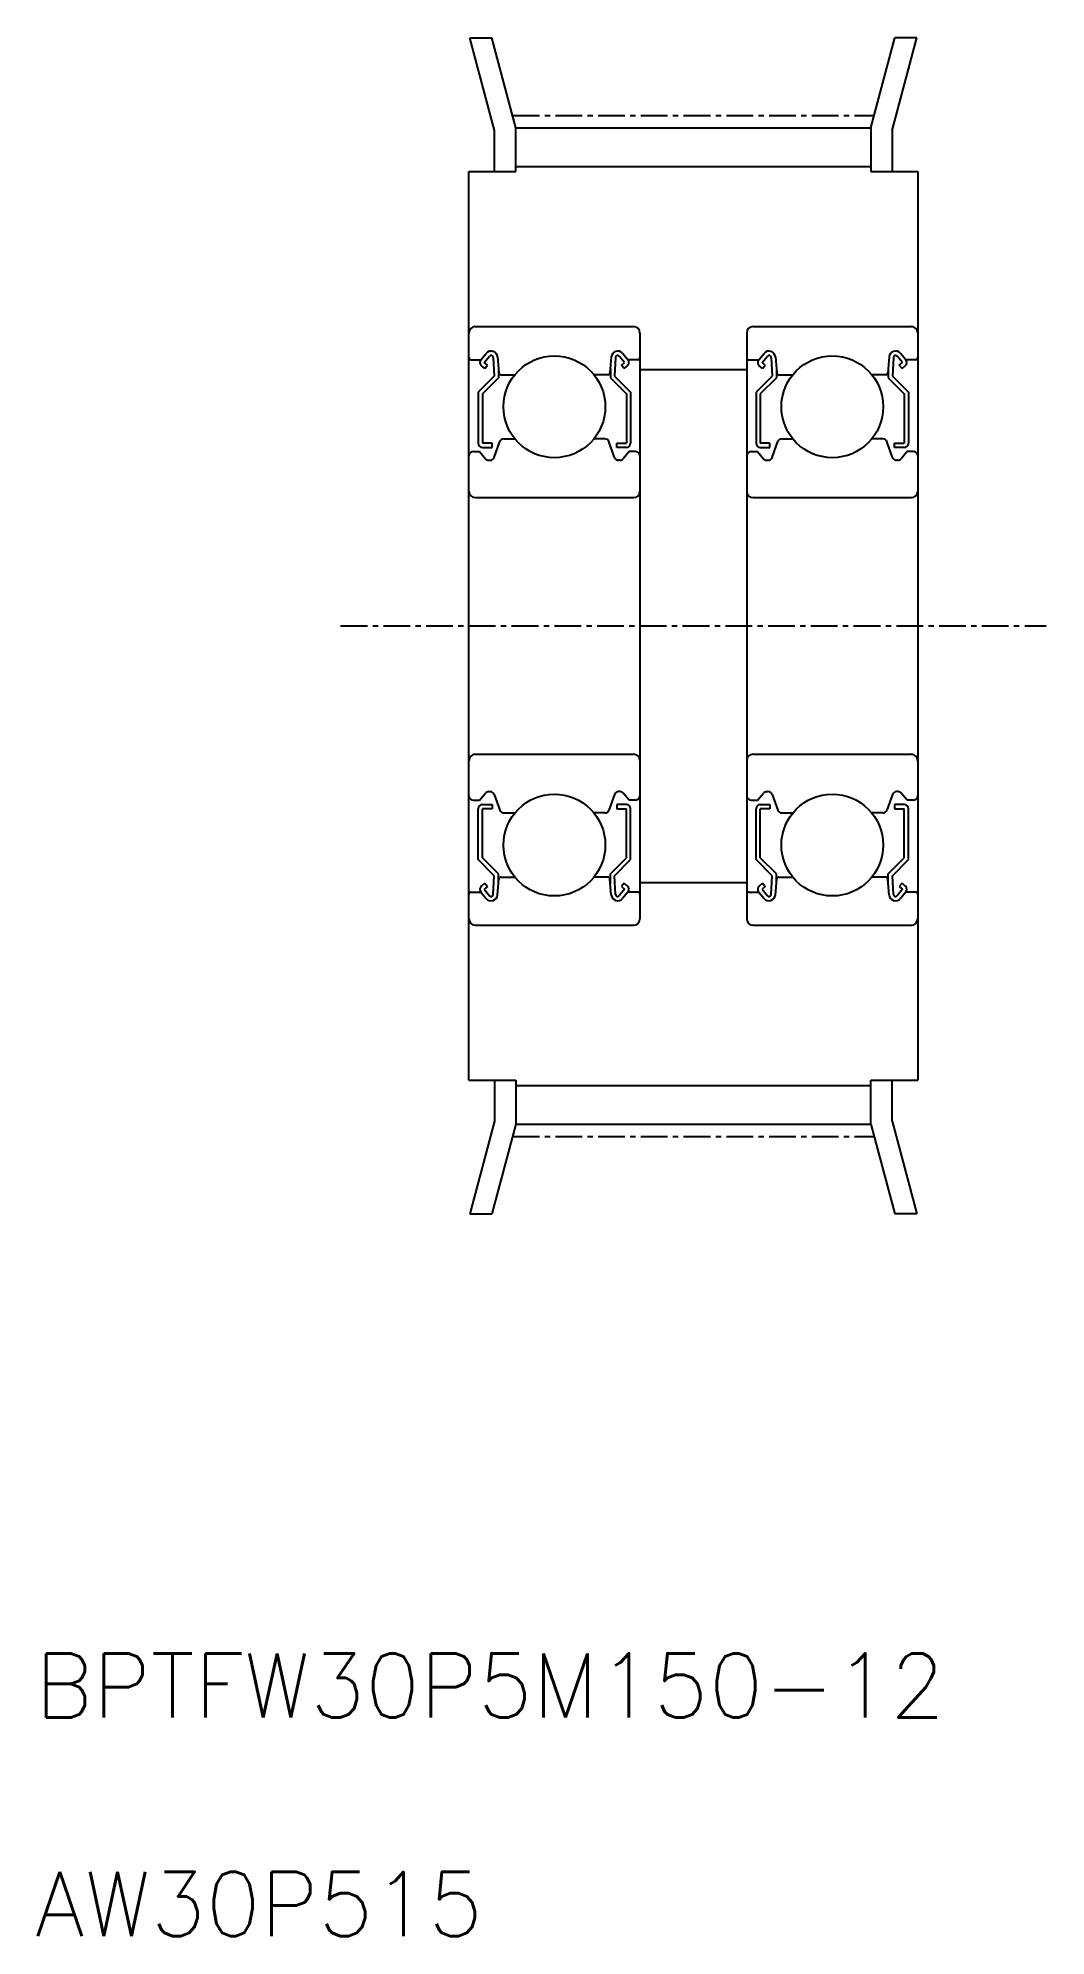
# Model space of a CAD drawing. Extents: x 22 to 69.1, y 0.3 to 89.1.
import ezdxf
from ezdxf.enums import TextEntityAlignment as Align

# ---------------------------------------------------------------- set-up
doc = ezdxf.new("R2010")
doc.units = 0
doc.linetypes.add('CENTER', pattern=[2, 1.25, -0.25, 0.25, -0.25])
doc.layers.get('0').update_dxf_attribs({"linetype": 'CONTINUOUS'})
doc.layers.add('CENTER', color=1, linetype='CONTINUOUS')
doc.styles.get("Standard").update_dxf_attribs({"font": 'txt.shx', "bigfont": 'bigfont.shx'})

msp = doc.modelspace()

# ---------------------------------------------------------------- linework, layer by layer
at = {"color": 7, "linetype": 'CONTINUOUS'}
for p, q in [((42.179, 89.093), (43.214, 89.093)), ((43.34, 84.761), (42.179, 89.093)), ((44.34, 84.893), (43.214, 89.093)), ((60.94, 84.893), (62.065, 89.093)), ((61.94, 84.761), (63.1, 89.093)), ((63.1, 89.093), (62.065, 89.093)), ((43.34, 82.843), (43.34, 84.761)), ((44.34, 84.893), (60.94, 84.893)), ((44.34, 82.843), (44.34, 84.893)), ((60.94, 84.893), (60.94, 82.843)), ((61.94, 84.761), (61.94, 82.843)), ((42.14, 40.343), (42.14, 82.843)), ((42.14, 82.843), (44.34, 82.843)), ((44.34, 83.083), (60.94, 83.083)), ((60.94, 82.843), (63.14, 82.843)), ((63.14, 82.843), (63.14, 40.343)), ((42.44, 75.593), (49.84, 75.593)), ((55.44, 75.593), (62.84, 75.593)), ((50.14, 75.293), (50.14, 47.893)), ((55.14, 75.293), (55.14, 47.893)), ((42.24, 74.043), (42.7, 74.043)), ((42.7, 74.043), (42.949, 74.341)), ((42.878, 73.633), (42.725, 73.761)), ((42.853, 73.914), (43.103, 74.212)), ((43.006, 73.786), (42.853, 73.914)), ((42.878, 73.633), (43.006, 73.786)), ((43.28, 74.153), (43.323, 73.276)), ((43.478, 74.174), (43.543, 73.434)), ((48.801, 74.174), (48.737, 73.434)), ((49, 74.153), (48.957, 73.276)), ((49.427, 73.914), (49.176, 74.212)), ((49.274, 73.786), (49.427, 73.914)), ((49.402, 73.633), (49.274, 73.786)), ((49.58, 74.043), (49.33, 74.341)), ((49.402, 73.633), (49.555, 73.761)), ((50.04, 74.043), (49.58, 74.043)), ((55.24, 74.043), (55.7, 74.043)), ((55.7, 74.043), (55.949, 74.341)), ((55.878, 73.633), (55.725, 73.761)), ((55.853, 73.914), (56.103, 74.212)), ((56.006, 73.786), (55.853, 73.914)), ((55.878, 73.633), (56.006, 73.786)), ((56.28, 74.153), (56.323, 73.276)), ((56.478, 74.174), (56.543, 73.434)), ((61.801, 74.174), (61.737, 73.434)), ((62, 74.153), (61.957, 73.276)), ((62.427, 73.914), (62.176, 74.212)), ((62.274, 73.786), (62.427, 73.914)), ((62.402, 73.633), (62.274, 73.786)), ((62.58, 74.043), (62.33, 74.341)), ((62.402, 73.633), (62.555, 73.761)), ((63.04, 74.043), (62.58, 74.043)), ((43.323, 73.276), (42.573, 72.526)), ((43.523, 73.193), (42.773, 72.443)), ((43.523, 73.663), (43.523, 73.193)), ((43.642, 73.343), (44.29, 73.343)), ((48.637, 73.343), (47.989, 73.343)), ((48.757, 73.663), (48.757, 73.193)), ((48.757, 73.193), (49.507, 72.443)), ((48.957, 73.276), (49.707, 72.526)), ((50.14, 73.593), (55.14, 73.593)), ((56.323, 73.276), (55.573, 72.526)), ((56.523, 73.193), (55.773, 72.443)), ((56.523, 73.663), (56.523, 73.193)), ((56.642, 73.343), (57.29, 73.343)), ((61.637, 73.343), (60.989, 73.343)), ((61.757, 73.663), (61.757, 73.193)), ((61.757, 73.193), (62.507, 72.443)), ((61.957, 73.276), (62.707, 72.526)), ((42.573, 72.526), (42.573, 70.143)), ((42.773, 72.443), (42.773, 70.143)), ((49.507, 72.443), (49.507, 70.143)), ((49.707, 72.526), (49.707, 70.143)), ((55.573, 72.526), (55.573, 70.143)), ((55.773, 72.443), (55.773, 70.143)), ((62.507, 72.443), (62.507, 70.143)), ((62.707, 72.526), (62.707, 70.143)), ((43.223, 70.143), (42.773, 70.143)), ((43.223, 69.943), (43.223, 70.143)), ((43.322, 69.475), (43.59, 70.211)), ((43.778, 70.343), (44.29, 70.343)), ((48.502, 70.343), (47.989, 70.343)), ((48.958, 69.475), (48.69, 70.211)), ((49.057, 69.943), (49.057, 70.143)), ((49.057, 70.143), (49.507, 70.143)), ((56.223, 70.143), (55.773, 70.143)), ((56.223, 69.943), (56.223, 70.143)), ((56.322, 69.475), (56.59, 70.211)), ((56.778, 70.343), (57.29, 70.343)), ((61.502, 70.343), (60.989, 70.343)), ((61.958, 69.475), (61.69, 70.211)), ((62.057, 70.143), (62.507, 70.143)), ((62.057, 69.943), (62.057, 70.143)), ((42.34, 69.743), (42.64, 69.743)), ((42.64, 69.743), (42.915, 69.415)), ((42.773, 69.943), (43.223, 69.943)), ((43.069, 69.343), (43.134, 69.343)), ((49.507, 69.943), (49.057, 69.943)), ((49.211, 69.343), (49.146, 69.343)), ((49.64, 69.743), (49.364, 69.415)), ((49.94, 69.743), (49.64, 69.743)), ((55.34, 69.743), (55.64, 69.743)), ((55.64, 69.743), (55.915, 69.415)), ((55.773, 69.943), (56.223, 69.943)), ((56.069, 69.343), (56.134, 69.343)), ((62.507, 69.943), (62.057, 69.943)), ((62.211, 69.343), (62.146, 69.343)), ((62.64, 69.743), (62.364, 69.415)), ((62.94, 69.743), (62.64, 69.743)), ((42.44, 67.593), (49.84, 67.593)), ((55.44, 67.593), (62.84, 67.593)), ((42.44, 55.593), (49.84, 55.593)), ((55.44, 55.593), (62.84, 55.593)), ((42.34, 53.443), (42.64, 53.443)), ((42.64, 53.443), (42.915, 53.772)), ((43.069, 53.843), (43.134, 53.843)), ((43.322, 53.711), (43.59, 52.975)), ((48.958, 53.711), (48.69, 52.975)), ((49.211, 53.843), (49.146, 53.843)), ((49.64, 53.443), (49.364, 53.772)), ((49.94, 53.443), (49.64, 53.443)), ((55.34, 53.443), (55.64, 53.443)), ((55.64, 53.443), (55.915, 53.772)), ((56.069, 53.843), (56.134, 53.843)), ((56.322, 53.711), (56.59, 52.975)), ((61.958, 53.711), (61.69, 52.975)), ((62.211, 53.843), (62.146, 53.843)), ((62.64, 53.443), (62.364, 53.772)), ((62.94, 53.443), (62.64, 53.443)), ((42.573, 50.66), (42.573, 53.043)), ((42.773, 53.243), (43.223, 53.243)), ((43.223, 53.043), (42.773, 53.043)), ((42.773, 50.743), (42.773, 53.043)), ((43.223, 53.243), (43.223, 53.043)), ((43.778, 52.843), (44.29, 52.843)), ((43.906, 52.843), (43.906, 52.843)), ((44.034, 52.843), (44.034, 52.843)), ((48.502, 52.843), (47.989, 52.843)), ((49.507, 53.243), (49.057, 53.243)), ((49.057, 53.243), (49.057, 53.043)), ((49.057, 53.043), (49.507, 53.043)), ((49.507, 50.743), (49.507, 53.043)), ((49.707, 50.66), (49.707, 53.043)), ((55.573, 50.66), (55.573, 53.043)), ((55.773, 53.243), (56.223, 53.243)), ((55.773, 50.743), (55.773, 53.043)), ((56.223, 53.043), (55.773, 53.043)), ((56.223, 53.243), (56.223, 53.043)), ((56.778, 52.843), (57.29, 52.843)), ((56.906, 52.843), (56.906, 52.843)), ((57.034, 52.843), (57.034, 52.843)), ((61.502, 52.843), (60.989, 52.843)), ((62.057, 53.243), (62.057, 53.043)), ((62.507, 53.243), (62.057, 53.243)), ((62.057, 53.043), (62.507, 53.043)), ((62.507, 50.743), (62.507, 53.043)), ((62.707, 50.66), (62.707, 53.043)), ((43.323, 49.91), (42.573, 50.66)), ((43.523, 49.993), (42.773, 50.743)), ((48.757, 49.993), (49.507, 50.743)), ((48.957, 49.91), (49.707, 50.66)), ((56.323, 49.91), (55.573, 50.66)), ((56.523, 49.993), (55.773, 50.743)), ((61.757, 49.993), (62.507, 50.743)), ((61.957, 49.91), (62.707, 50.66)), ((43.28, 49.033), (43.323, 49.91)), ((43.478, 49.012), (43.543, 49.752)), ((43.523, 49.523), (43.523, 49.993)), ((43.642, 49.843), (44.29, 49.843)), ((48.637, 49.843), (47.989, 49.843)), ((48.801, 49.012), (48.737, 49.752)), ((48.757, 49.523), (48.757, 49.993)), ((49, 49.033), (48.957, 49.91)), ((56.28, 49.033), (56.323, 49.91)), ((56.478, 49.012), (56.543, 49.752)), ((56.523, 49.523), (56.523, 49.993)), ((56.642, 49.843), (57.29, 49.843)), ((61.637, 49.843), (60.989, 49.843)), ((61.801, 49.012), (61.737, 49.752)), ((61.757, 49.523), (61.757, 49.993)), ((62, 49.033), (61.957, 49.91)), ((42.24, 49.143), (42.7, 49.143)), ((42.7, 49.143), (42.949, 48.846)), ((42.878, 49.553), (42.725, 49.425)), ((43.006, 49.4), (42.853, 49.272)), ((42.853, 49.272), (43.103, 48.974)), ((42.878, 49.553), (43.006, 49.4)), ((49.427, 49.272), (49.176, 48.974)), ((49.402, 49.553), (49.274, 49.4)), ((49.274, 49.4), (49.427, 49.272)), ((49.58, 49.143), (49.33, 48.846)), ((49.402, 49.553), (49.555, 49.425)), ((50.04, 49.143), (49.58, 49.143)), ((50.14, 49.593), (55.14, 49.593)), ((55.24, 49.143), (55.7, 49.143)), ((55.7, 49.143), (55.949, 48.846)), ((55.878, 49.553), (55.725, 49.425)), ((56.006, 49.4), (55.853, 49.272)), ((55.853, 49.272), (56.103, 48.974)), ((55.878, 49.553), (56.006, 49.4)), ((62.427, 49.272), (62.176, 48.974)), ((62.402, 49.553), (62.274, 49.4)), ((62.274, 49.4), (62.427, 49.272)), ((62.58, 49.143), (62.33, 48.846)), ((62.402, 49.553), (62.555, 49.425)), ((63.04, 49.143), (62.58, 49.143)), ((42.44, 47.593), (49.84, 47.593)), ((55.44, 47.593), (62.84, 47.593)), ((42.14, 40.343), (44.34, 40.343)), ((43.34, 40.343), (43.34, 38.425)), ((44.34, 40.343), (44.34, 38.293)), ((44.34, 40.103), (60.94, 40.103)), ((60.94, 38.293), (60.94, 40.343)), ((60.94, 40.343), (63.14, 40.343)), ((61.94, 38.425), (61.94, 40.343)), ((43.34, 38.425), (42.179, 34.093)), ((44.34, 38.293), (43.214, 34.093)), ((44.34, 38.293), (60.94, 38.293)), ((60.94, 38.293), (62.065, 34.093)), ((61.94, 38.425), (63.1, 34.093)), ((42.179, 34.093), (43.214, 34.093)), ((63.1, 34.093), (62.065, 34.093))]:
    msp.add_line(p, q, dxfattribs=at)
for centre in [(46.14, 71.843), (59.14, 71.843), (46.14, 51.343), (59.14, 51.343)]:
    msp.add_circle(centre, 2.381, dxfattribs=at)
for centre, radius, start, end in [((42.44, 75.293), 0.3, 90, 180), ((49.84, 75.293), 0.3, 0, 90), ((55.44, 75.293), 0.3, 90, 180), ((62.84, 75.293), 0.3, 0, 90), ((42.24, 74.143), 0.1, 180, 270), ((42.853, 73.914), 0.2, 140.00197, 230.08631), ((43.179, 74.148), 0.3, 4.99676, 140.00197), ((43.18, 74.148), 0.1, 2.81979, 140.00215), ((49.1, 74.148), 0.3, 39.99803, 175.00324), ((49.1, 74.148), 0.1, 39.99785, 177.18021), ((49.427, 73.914), 0.2, 309.91369, 39.99803), ((50.04, 74.143), 0.1, 270, 0), ((55.24, 74.143), 0.1, 180, 270), ((55.853, 73.914), 0.2, 140.00197, 230.08631), ((56.179, 74.148), 0.3, 4.99676, 140.00197), ((56.18, 74.148), 0.1, 2.81979, 140.00215), ((62.1, 74.148), 0.3, 39.99803, 175.00324), ((62.1, 74.148), 0.1, 39.99785, 177.18021), ((62.427, 73.914), 0.2, 309.91369, 39.99803), ((63.04, 74.143), 0.1, 270, 0), ((43.642, 73.443), 0.1, 184.99676, 269.99912), ((48.637, 73.443), 0.1, 270.00088, 355.00324), ((56.642, 73.443), 0.1, 184.99676, 269.99912), ((61.637, 73.443), 0.1, 270.00088, 355.00324), ((42.773, 70.143), 0.2, 180, 270), ((43.778, 70.143), 0.2, 90, 159.99165), ((48.502, 70.143), 0.2, 20.00835, 90), ((49.507, 70.143), 0.2, 270, 0), ((55.773, 70.143), 0.2, 180, 270), ((56.778, 70.143), 0.2, 90, 159.99165), ((61.502, 70.143), 0.2, 20.00835, 90), ((62.507, 70.143), 0.2, 270, 0), ((42.34, 69.543), 0.2, 90, 180), ((43.069, 69.543), 0.2, 219.9952, 270), ((43.134, 69.543), 0.2, 270, 339.99165), ((49.146, 69.543), 0.2, 200.00835, 270), ((49.211, 69.543), 0.2, 270, 320.0048), ((49.94, 69.543), 0.2, 0, 90), ((55.34, 69.543), 0.2, 90, 180), ((56.069, 69.543), 0.2, 219.9952, 270), ((56.134, 69.543), 0.2, 270, 339.99165), ((62.146, 69.543), 0.2, 200.00835, 270), ((62.211, 69.543), 0.2, 270, 320.0048), ((62.94, 69.543), 0.2, 0, 90), ((42.44, 67.893), 0.3, 180, 270), ((49.84, 67.893), 0.3, 270, 0), ((55.44, 67.893), 0.3, 180, 270), ((62.84, 67.893), 0.3, 270, 0), ((42.44, 55.293), 0.3, 90, 180), ((49.84, 55.293), 0.3, 0, 90), ((55.44, 55.293), 0.3, 90, 180), ((62.84, 55.293), 0.3, 0, 90), ((42.34, 53.643), 0.2, 180, 270), ((43.069, 53.643), 0.2, 90, 140.0048), ((43.134, 53.643), 0.2, 20.00835, 90), ((49.146, 53.643), 0.2, 90, 159.99165), ((49.211, 53.643), 0.2, 39.9952, 90), ((49.94, 53.643), 0.2, 270, 0), ((55.34, 53.643), 0.2, 180, 270), ((56.069, 53.643), 0.2, 90, 140.0048), ((56.134, 53.643), 0.2, 20.00835, 90), ((62.146, 53.643), 0.2, 90, 159.99165), ((62.211, 53.643), 0.2, 39.9952, 90), ((62.94, 53.643), 0.2, 270, 0), ((42.773, 53.043), 0.2, 90, 180), ((43.778, 53.043), 0.2, 200.00835, 270), ((48.502, 53.043), 0.2, 270, 339.99165), ((49.507, 53.043), 0.2, 0, 90), ((55.773, 53.043), 0.2, 90, 180), ((56.778, 53.043), 0.2, 200.00835, 270), ((61.502, 53.043), 0.2, 270, 339.99165), ((62.507, 53.043), 0.2, 0, 90), ((43.642, 49.743), 0.1, 90.00088, 175.00324), ((48.637, 49.743), 0.1, 4.99676, 89.99912), ((56.642, 49.743), 0.1, 90.00088, 175.00324), ((61.637, 49.743), 0.1, 4.99676, 89.99912), ((42.24, 49.043), 0.1, 90, 180), ((42.853, 49.272), 0.2, 129.91369, 219.99803), ((43.179, 49.038), 0.3, 219.99803, 355.00324), ((43.18, 49.038), 0.1, 219.99785, 357.18021), ((49.1, 49.038), 0.3, 184.99676, 320.00197), ((49.1, 49.038), 0.1, 182.81979, 320.00215), ((49.427, 49.272), 0.2, 320.00197, 50.08631), ((50.04, 49.043), 0.1, 0, 90), ((55.24, 49.043), 0.1, 90, 180), ((55.853, 49.272), 0.2, 129.91369, 219.99803), ((56.179, 49.038), 0.3, 219.99803, 355.00324), ((56.18, 49.038), 0.1, 219.99785, 357.18021), ((62.1, 49.038), 0.3, 184.99676, 320.00197), ((62.1, 49.038), 0.1, 182.81979, 320.00215), ((62.427, 49.272), 0.2, 320.00197, 50.08631), ((63.04, 49.043), 0.1, 0, 90), ((42.44, 47.893), 0.3, 180, 270), ((49.84, 47.893), 0.3, 270, 0), ((55.44, 47.893), 0.3, 180, 270), ((62.84, 47.893), 0.3, 270, 0)]:
    msp.add_arc(centre, radius, start, end, dxfattribs=at)
at = {"layer": 'CENTER', "color": 1, "linetype": 'CENTER'}
for p, q in [((44.186, 85.468), (61.094, 85.468)), ((36.14, 61.593), (69.14, 61.593)), ((44.186, 37.718), (61.094, 37.718))]:
    msp.add_line(p, q, dxfattribs=at)

# ---------------------------------------------------------------- texts
at = {"color": 7, "linetype": 'CONTINUOUS'}
for s, p in [('BPTFW30P5M150-12', (21.852, 9.634)), ('AW30P515', (21.852, -0.586))]:
    msp.add_text(s, height=3, dxfattribs=at).set_placement(p, align=Align.BOTTOM_LEFT)

doc.saveas('drawing.dxf')
